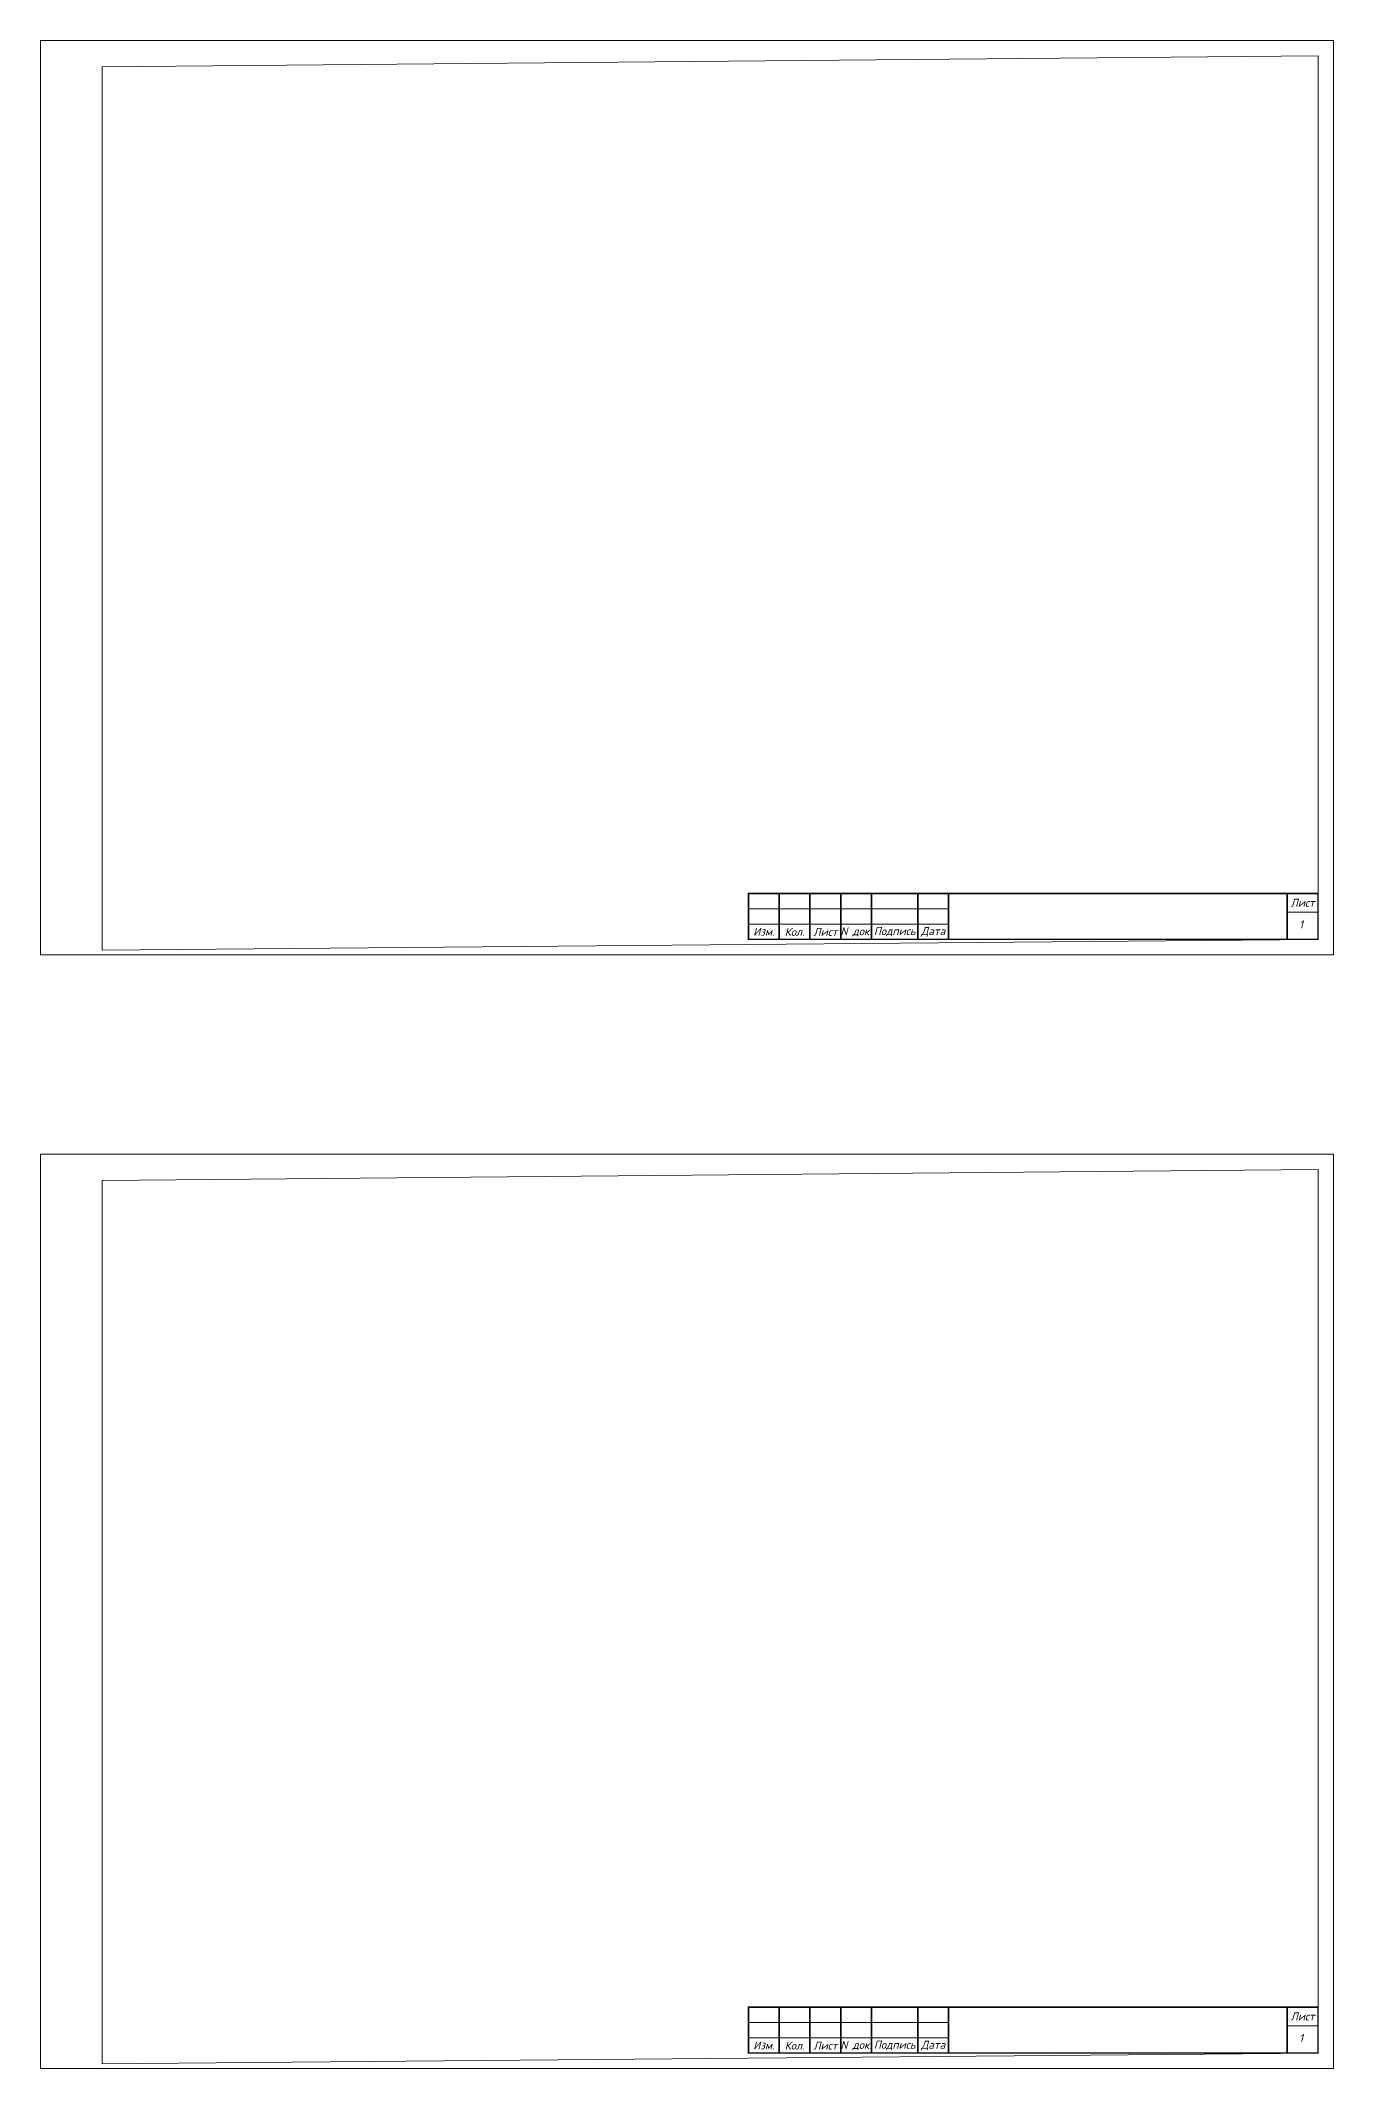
# Model space of a CAD drawing. Header units: millimetres. Extents: x -455656 to 9247092, y 0 to 412358.
# Drawn here: x -455656 to -413655, y 320622 to 386501 of the extents above; entities that cross this region are included whole.
import ezdxf

# ---------------------------------------------------------------- set-up
doc = ezdxf.new("R2010")
doc.units = ezdxf.units.MM
doc.header["$MEASUREMENT"] = 0
doc.layers.get('0').update_dxf_attribs({"color": 250, "lineweight": 9})
doc.layers.add('STAMP', color=250, linetype='Continuous', lineweight=18)
doc.styles.add('Вектор 5.0', font='isocpeui.ttf', dxfattribs={"height": 5})

msp = doc.modelspace()

# ---------------------------------------------------------------- linework, layer by layer
at = {"lineweight": 0}
for points in [[(-455656.5, 356801), (-413656.5, 356801), (-413656.5, 386501), (-455656.5, 386501)], [(-455655.2, 356801.1), (-413655.2, 356801.1), (-413655.2, 386501.1), (-455655.2, 386501.1)], [(-453656.5, 385651), (-414156.5, 386001), (-414156.5, 357301), (-453656.5, 356951)], [(-453655.2, 385651.1), (-414155.2, 386001.1), (-414155.2, 357301.1), (-453655.2, 356951.1)], [(-455656.5, 320622), (-413656.5, 320622), (-413656.5, 350322), (-455656.5, 350322)], [(-455655.2, 320622.1), (-413655.2, 320622.1), (-413655.2, 350322.1), (-455655.2, 350322.1)], [(-453656.5, 349472), (-414156.5, 349822), (-414156.5, 321122), (-453656.5, 320772)], [(-453655.2, 349472.1), (-414155.2, 349822.1), (-414155.2, 321122.1), (-453655.2, 320772.1)]]:
    msp.add_lwpolyline(points, close=True, dxfattribs=at)
at = {"layer": 'STAMP', "lineweight": 35}
for p, q in [((-431660.5, 358794.4), (-431663, 357301.1)), ((-430660.3, 358794.4), (-430660.3, 357301.1)), ((-429660.1, 358794.4), (-429662.6, 357301.1)), ((-428659.8, 358794.4), (-428659.8, 357301.1)), ((-427159.5, 358794.4), (-427159.5, 357301.1)), ((-426159.3, 358794.4), (-426159.3, 357301.1)), ((-415156.7, 358794.4), (-415156.7, 357301.1)), ((-431660.5, 322615.4), (-431663, 321122.1)), ((-430660.3, 322615.4), (-430660.3, 321122.1)), ((-429660.1, 322615.4), (-429662.6, 321122.1)), ((-428659.8, 322615.4), (-428659.8, 321122.1)), ((-427159.5, 322615.4), (-427159.5, 321122.1)), ((-426159.3, 322615.4), (-426159.3, 321122.1)), ((-415156.7, 322615.4), (-415156.7, 321122.1))]:
    msp.add_line(p, q, dxfattribs=at)
at = {"layer": 'STAMP', "lineweight": 13}
for p, q in [((-432660.7, 358294.3), (-426159.3, 358294.3)), ((-432660.7, 357794.2), (-426159.3, 357794.2)), ((-415138, 358188.8), (-414156.5, 358188.8)), ((-432660.7, 357294.1), (-426159.3, 357294.1)), ((-432660.7, 322115.3), (-426159.3, 322115.3)), ((-432660.7, 321615.2), (-426159.3, 321615.2)), ((-415138, 322009.8), (-414156.5, 322009.8)), ((-432660.7, 321115.1), (-426159.3, 321115.1))]:
    msp.add_line(p, q, dxfattribs=at)
at = {"layer": 'STAMP', "const_width": 50}
for points in [[(-432656.5, 357301.1), (-414156.5, 357301.1), (-414156.5, 358794.4), (-432656.5, 358794.4)], [(-432656.5, 321122.1), (-414156.5, 321122.1), (-414156.5, 322615.4), (-432656.5, 322615.4)]]:
    msp.add_lwpolyline(points, close=True, dxfattribs=at)

# ---------------------------------------------------------------- texts
at = {"layer": 'STAMP', "style": 'Вектор 5.0'}
for p in [(-414770.2, 357659), (-414770.2, 321480)]:
    msp.add_text('1', height=260, dxfattribs=at).set_placement(p)
at = {"layer": 'STAMP', "char_height": 260, "attachment_point": 5, "style": 'Вектор 5.0'}
for s, insert, width in [('Лист', (-414656.6, 358491.6), 1000.23), ('Изм.', (-432161.9, 357547.7), 997.734), ('Кол.', (-431161.2, 357544.1), 1001.901), ('Лист', (-430161, 357544.1), 998.558), ('N док.', (-429161.2, 357544.1), 1002.737), ('Подпись', (-427909.7, 357550.3), 1500.344), ('Дата', (-426659.4, 357544.1), 1000.23), ('Лист', (-414656.6, 322312.6), 1000.23), ('Изм.', (-432161.9, 321368.7), 997.734), ('Кол.', (-431161.2, 321365.1), 1001.901), ('Лист', (-430161, 321365.1), 998.558), ('N док.', (-429161.2, 321365.1), 1002.737), ('Подпись', (-427909.7, 321371.3), 1500.344), ('Дата', (-426659.4, 321365.1), 1000.23)]:
    msp.add_mtext(s, dxfattribs=dict(at, insert=insert, width=width))

doc.saveas('drawing.dxf')
